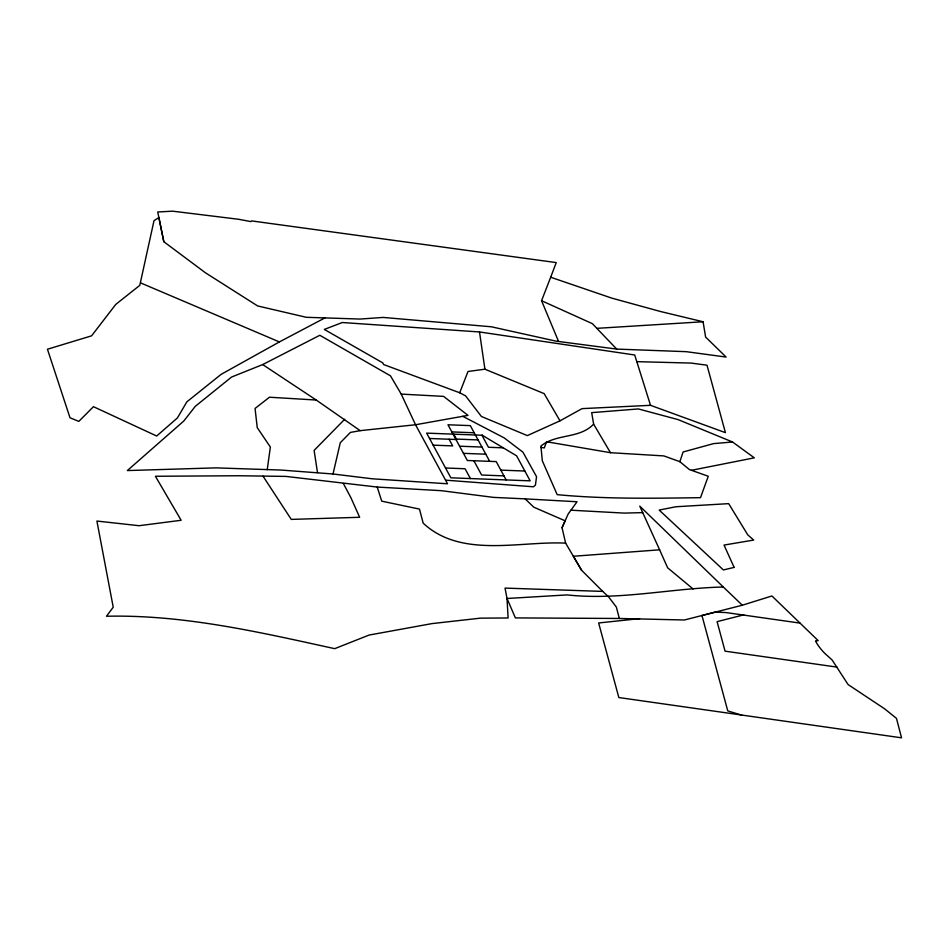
<?xml version="1.0" encoding="UTF-8"?>
<svg xmlns="http://www.w3.org/2000/svg" width="949" height="949" viewBox="0 0 949 949"><rect width="100%" height="100%" fill="white"/><g stroke="black" fill="none" stroke-linecap="round" stroke-linejoin="round"><path stroke-width="1.42" d="M267.238 469.672L270.358 447.026L257.25 427.643L255.056 408.45L269.48 397.216L316.242 400.039L360.181 430.656L415.532 424.749L467.999 415.377L443.586 396.374L401.237 394.108L390.478 375.84L319.825 335.282L262.683 364.57L231.544 377.061L195.292 406.326L183.845 420.965L127.356 470.562L216.052 467.869L281.177 470.063L333.016 473.99L372.281 478.794L447.525 483.788L415.532 424.749L401.237 394.108M324.949 317.903L279.397 341.925L221.117 374.357L186.846 401.854L177.439 417.904L156.68 436.018L93.465 406.694L78.826 421.368L70.001 417.797L47.45 349.232L91.579 335.839L115.802 304.368L139.788 285.352L153.999 220.702L158.898 217.535L163.797 241.687L205.411 272.766L257.63 305.946L306.325 317.298L360.039 319.054L383.171 317.429L491.297 326.776L556.055 341.154L616.708 349.09L686.257 351.676L726.104 357.061L705.605 337.049L703.079 321.758L660.374 311.474L611.88 298.152L550.681 277.238L541.559 300.714L558.427 341.142M333.016 473.99L340.288 442.732L350.418 432.412L360.181 430.656M732.533 441.985L678.084 419.612L638.38 408.936L591.69 412.637L593.623 424.12C579.744 439.007 555.806 433.491 540.906 446.101L542.33 460.811L557.182 494.654C604.762 499.186 652.746 498.344 700.504 497.667L708.262 476.268L689.413 469.565L679.875 461.688L683.09 451.985L713.612 443.61L732.533 441.985L754.313 457.833L691.465 470.301M550.681 277.238L556.244 262.588L251.544 220.903L250.868 221.603L238.709 219.29L172.671 211.176L157.736 211.983L163.797 241.687M559.993 420.834L527.347 435.603L481.404 416.481L465.544 395.828L459.719 392.767L467.999 371.486L484.915 369.197L544.157 393.621L559.993 420.834L582.057 408.628L650.516 405.318L725.416 432.649L707.005 365.211L691.18 363.076L636.803 361.652M602.734 591.405L581.547 570.207L565.64 543.136L562.045 527.751L565.118 520.811L533.777 507.181L525.153 498.866L493.492 497.383L441.309 490.68L377.228 487.062L285.886 476.41L238.721 475.746L155.399 476.268L181.14 520.277L139.064 525.71L96.905 521.048L113.228 607.23L106.478 616.245C183.738 614.489 259.694 632.236 334.7 648.665L369.054 635.071L431.985 623.6L480.384 618.155L508.106 617.977L507.015 598.487L505.034 588.095L602.734 591.405L608.641 596.921L616.34 607.052L619.341 618.475L684.395 619.994L742.32 605.225L771.905 595.972L818.168 640.599L815.476 640.931L815.974 641.88A73.358 38.114 18.1 0 0 824.752 653.339L832.119 659.982L848.086 684.549L884.527 708.749L896.461 718.346L901.55 737.824L618.831 697.539L598.641 622.959L639.579 618.641M562.045 527.751L568.131 514.061L577.051 501.76L525.153 498.866M344.701 419.28L314.119 450.395L317.488 472.614M743.791 614.845L717.088 621.654L725.072 651.168L836.982 667.1M642.71 512.626L624.157 513.101L570.93 510.194M742.32 605.225L723.304 587.004C671.085 588.25 619.341 600.575 567.075 594.916L507.015 598.487L515.378 617.906L619.341 618.475M693.126 588.985L667.621 567.799L659.626 549.815L573.35 556.268L581.547 570.207M541.559 300.714L592.437 323.692L596.826 328.342L703.079 321.758M565.64 543.136C519.554 540.835 461.107 558.617 423.171 523.148L419.482 509.091L381.735 501.167L377.228 487.062M451.854 431.914L474.192 432.768M455.722 439.055L478.071 439.921M429.541 438.485L456.635 439.517L453.729 434.156M433.147 445.152L452.697 445.9L449.079 439.233M459.589 446.208L481.938 447.062M503.255 447.833L488.45 447.264L481.938 435.235M463.468 453.349L485.805 454.203M445.544 467.999L465.081 468.759L470.396 478.557M500.835 470.123L524.844 471.036M503.955 475.876L481.618 475.022L473.871 460.739M541.037 447.43L544.299 447.904L546.541 441.748L610.468 452.697L663.849 455.911L679.875 461.688M650.516 405.318L634.715 354.997L479.506 331.96L342.304 322.518L324.309 329.422L382.755 362.874L383.61 364.535L459.719 392.767M445.556 480.158L533.433 486.79L535.438 485.093L536.541 476.671L522.911 452.139L504.144 437.869L462.756 416.314M800.019 623.102L726.282 612.603L715.499 612.058L701.952 615.51L727.776 710.92L741.762 715.155M279.397 341.925L140.808 282.992M262.683 364.57L316.242 400.039M723.304 587.004L639.756 506.114L659.626 549.815M596.826 328.342L616.708 349.09M263.039 476.184L291.26 519.4L359.647 517.288L350.928 497.751L343.36 483.492M593.623 424.12L610.468 452.697M506.149 479.933L496.22 461.594L467.335 460.49L447.975 424.772L470.324 425.627L489.684 461.344M479.506 331.96L484.915 369.197M734.123 567.407L723.387 569.946L659.175 510.064L675.878 506.754L728.678 503.646L747.765 534.868L753.696 540.064L724.04 545.07L734.123 567.407M482.282 435.259L426.635 433.124L450.858 477.81L530.159 480.846L516.612 455.84L482.282 435.259"/></g></svg>
